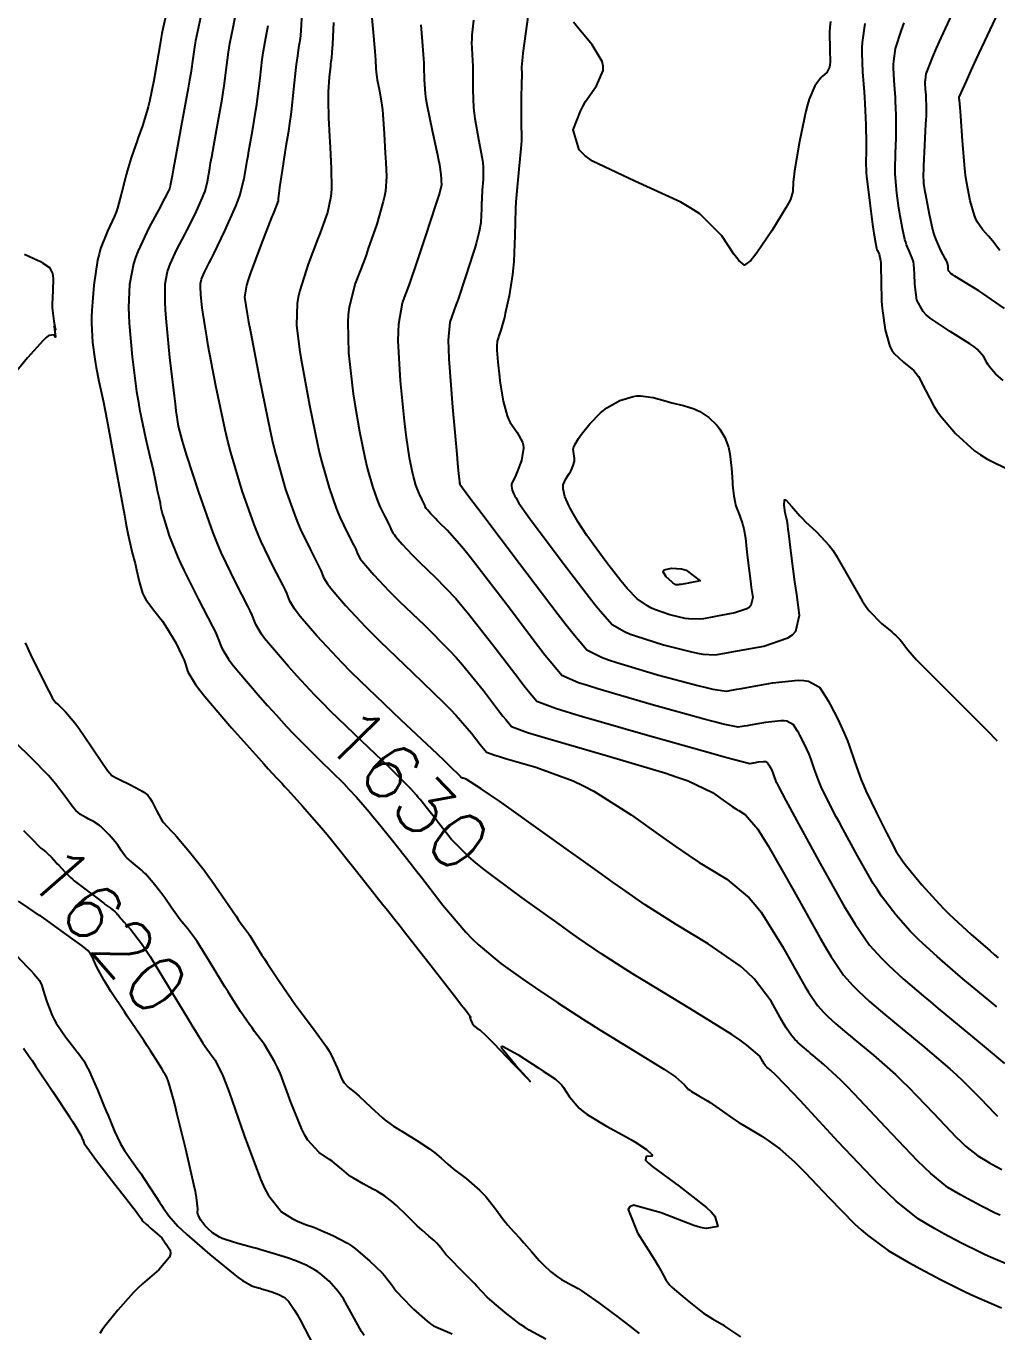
# Model space of a CAD drawing. Header units: metres. Extents: x 837476 to 838477, y 1189012 to 1191014.
# Drawn here: x 837510.9 to 837576.3, y 1189742.8 to 1189830.8 of the extents above; entities that cross this region are included whole.
import ezdxf

# ---------------------------------------------------------------- set-up
doc = ezdxf.new("R2010")
doc.units = ezdxf.units.M
doc.header["$LTSCALE"] = 0.3
doc.layers.add('COTAS 10', color=1, linetype='Continuous')
doc.layers.add('COTAS INT', color=252, linetype='Continuous')
doc.styles.get("Standard").update_dxf_attribs({"font": 'simplex.shx'})

msp = doc.modelspace()

# ---------------------------------------------------------------- linework, layer by layer
at = {"layer": 'COTAS 10'}
for points in [[(837576.78, 1189811.8), (837575.622, 1189812.615), (837575.328, 1189812.812), (837575.046, 1189812.997), (837574.125, 1189813.563), (837573.442, 1189813.98), (837573.31, 1189814.071), (837573.202, 1189814.151), (837573.018, 1189814.353), (837573, 1189814.485), (837572.994, 1189814.557), (837572.99, 1189814.686), (837572.917, 1189814.92), (837572.87, 1189815.023), (837572.811, 1189815.142), (837572.505, 1189815.707), (837572.154, 1189816.491), (837572.067, 1189816.747), (837571.984, 1189817.021), (837571.723, 1189818.152), (837571.527, 1189819.228), (837571.485, 1189819.467), (837571.448, 1189819.68), (837571.361, 1189820.237), (837571.338, 1189820.87), (837571.342, 1189821.131), (837571.351, 1189821.429), (837571.419, 1189822.817), (837571.495, 1189824.219), (837571.508, 1189824.527), (837571.519, 1189824.799), (837571.528, 1189825.489), (837571.511, 1189825.939), (837571.505, 1189826.06), (837571.497, 1189826.179), (837571.463, 1189826.596), (837571.446, 1189826.999), (837571.449, 1189827.11), (837571.456, 1189827.221), (837571.509, 1189827.619), (837571.957, 1189828.77), (837572.213, 1189829.356), (837572.526, 1189830.057), (837574.135, 1189833.555)], [(837577.209, 1189747.286), (837575.848, 1189747.874), (837575.484, 1189748.04), (837575.125, 1189748.208), (837573.877, 1189748.825), (837572.694, 1189749.457), (837572.376, 1189749.633), (837572.062, 1189749.811), (837570.965, 1189750.458), (837569.49, 1189751.65), (837568.939, 1189752.171), (837568.324, 1189752.775), (837565.588, 1189755.645), (837563.017, 1189758.425), (837562.506, 1189758.971), (837562.083, 1189759.421), (837561.284, 1189760.24), (837561.082, 1189760.407), (837561.035, 1189760.446), (837560.993, 1189760.481), (837560.875, 1189760.582), (837560.789, 1189760.661), (837560.746, 1189760.704), (837560.676, 1189760.782), (837560.578, 1189760.927), (837560.54, 1189760.992), (837560.496, 1189761.066), (837560.296, 1189761.424), (837559.431, 1189762.175), (837558.967, 1189762.498), (837558.407, 1189762.872), (837555.573, 1189764.636), (837552.553, 1189766.473), (837551.874, 1189766.891), (837551.264, 1189767.271), (837549.63, 1189768.318), (837548.087, 1189769.378), (837547.534, 1189769.766), (837546.927, 1189770.195), (837544.278, 1189772.085), (837542.437, 1189773.467), (837541.718, 1189774.005), (837541.167, 1189774.453), (837540.683, 1189774.864), (837539.503, 1189776.048), (837538.809, 1189776.938), (837538.632, 1189777.164), (837538.462, 1189777.383), (837537.9, 1189778.099), (837537.41, 1189778.71), (837537.285, 1189778.862), (837537.164, 1189779.007), (837536.763, 1189779.468), (837536.032, 1189780.206), (837535.703, 1189780.525), (837535.318, 1189780.894), (837533.472, 1189782.643), (837531.373, 1189784.677), (837530.83, 1189785.226), (837530.304, 1189785.769), (837529.135, 1189787.033), (837528.539, 1189787.677), (837527.193, 1189789.248), (837526.931, 1189789.577), (837526.716, 1189789.861), (837526.339, 1189790.507), (837526.093, 1189791.149), (837525.962, 1189791.43), (837525.802, 1189791.757), (837524.995, 1189793.311), (837524.011, 1189795.373), (837523.74, 1189796.02), (837523.469, 1189796.7), (837522.496, 1189799.429), (837521.696, 1189801.902), (837521.535, 1189802.42), (837521.399, 1189802.865), (837521.127, 1189803.873), (837520.977, 1189804.91), (837520.918, 1189805.374), (837520.853, 1189805.915), (837520.556, 1189808.506), (837520.295, 1189811.147), (837520.253, 1189811.719), (837520.223, 1189812.222), (837520.221, 1189813.463), (837520.394, 1189814.299), (837520.474, 1189814.546), (837520.568, 1189814.8), (837521.023, 1189815.774), (837521.558, 1189816.791), (837521.702, 1189817.072), (837521.845, 1189817.352), (837522.346, 1189818.362), (837522.758, 1189819.283), (837522.843, 1189819.508), (837522.917, 1189819.719), (837523.082, 1189820.371), (837523.231, 1189821.26), (837523.295, 1189821.621), (837523.368, 1189822.031), (837523.716, 1189823.927), (837524.067, 1189825.909), (837524.143, 1189826.374), (837524.209, 1189826.803), (837524.372, 1189828.049), (837524.502, 1189829.076), (837524.548, 1189829.367), (837524.598, 1189829.661), (837524.816, 1189830.746), (837525.023, 1189831.788)], [(837576.274, 1189764.738), (837574.599, 1189766.125), (837574.122, 1189766.525), (837573.669, 1189766.907), (837572.239, 1189768.137), (837571.04, 1189769.243), (837570.732, 1189769.547), (837570.436, 1189769.85), (837569.455, 1189770.936), (837568.505, 1189772.203), (837568.228, 1189772.621), (837567.945, 1189773.067), (837566.872, 1189774.917), (837565.885, 1189776.738), (837565.657, 1189777.166), (837565.447, 1189777.56), (837564.851, 1189778.705), (837564.433, 1189779.581), (837564.335, 1189779.806), (837564.246, 1189780.022), (837563.991, 1189780.739), (837563.763, 1189781.404), (837563.692, 1189781.588), (837563.617, 1189781.773), (837563.314, 1189782.439), (837563.001, 1189783.045), (837562.919, 1189783.192), (837562.84, 1189783.329), (837562.572, 1189783.745), (837562.127, 1189783.988), (837561.937, 1189784.015), (837561.717, 1189784.025), (837560.68, 1189783.917), (837559.653, 1189783.732), (837559.439, 1189783.693), (837559.255, 1189783.66), (837558.848, 1189783.586), (837557.822, 1189783.796), (837557.249, 1189783.943), (837556.55, 1189784.127), (837552.983, 1189785.113), (837549.392, 1189786.166), (837548.678, 1189786.393), (837548.085, 1189786.592), (837546.958, 1189787.079), (837546.189, 1189787.989), (837545.822, 1189788.456), (837545.389, 1189789.015), (837543.266, 1189791.808), (837541.092, 1189794.653), (837540.625, 1189795.244), (837540.217, 1189795.75), (837539.234, 1189796.87), (837538.699, 1189797.383), (837538.573, 1189797.507), (837538.458, 1189797.624), (837538.122, 1189797.981), (837537.901, 1189798.238), (837537.858, 1189798.292), (837537.823, 1189798.338), (837537.761, 1189798.444), (837537.721, 1189798.549), (837537.699, 1189798.596), (837537.673, 1189798.649), (837537.541, 1189798.904), (837537.38, 1189799.242), (837537.335, 1189799.348), (837537.291, 1189799.459), (837537.131, 1189799.906), (837536.968, 1189800.481), (837536.921, 1189800.672), (837536.873, 1189800.878), (837536.695, 1189801.738), (837536.492, 1189803.114), (837536.429, 1189803.645), (837536.362, 1189804.24), (837536.094, 1189806.932), (837535.939, 1189809.635), (837535.944, 1189810.237), (837535.968, 1189810.775), (837536.228, 1189812.193), (837536.71, 1189813.494), (837536.874, 1189813.959), (837537.051, 1189814.47), (837537.805, 1189816.696), (837538.48, 1189818.763), (837538.607, 1189819.174), (837538.709, 1189819.515), (837538.865, 1189820.164), (837538.853, 1189820.385), (837538.849, 1189820.455), (837538.845, 1189820.53), (837538.831, 1189820.835), (837538.732, 1189821.49), (837538.675, 1189821.785), (837538.605, 1189822.13), (837538.245, 1189823.789), (837537.892, 1189825.525), (837537.826, 1189825.919), (837537.773, 1189826.275), (837537.699, 1189827.249), (837537.688, 1189828.083), (837537.676, 1189828.351), (837537.66, 1189828.634), (837537.566, 1189829.793), (837537.486, 1189830.919)], [(837510.689, 1189776.625), (837511.019, 1189776.291), (837511.287, 1189776.019), (837511.737, 1189775.55), (837511.804, 1189775.478), (837511.831, 1189775.455), (837511.861, 1189775.432), (837512, 1189775.341), (837512.185, 1189775.202), (837512.244, 1189775.149), (837512.307, 1189775.09), (837512.563, 1189774.823), (837512.867, 1189774.49), (837512.961, 1189774.389), (837513.058, 1189774.285), (837513.443, 1189773.875), (837513.864, 1189773.461), (837513.983, 1189773.353), (837514.105, 1189773.248), (837514.555, 1189772.895), (837515.001, 1189772.568), (837515.119, 1189772.48), (837515.235, 1189772.393), (837515.636, 1189772.086), (837516.007, 1189771.799), (837516.104, 1189771.725), (837516.199, 1189771.653), (837516.521, 1189771.411), (837516.777, 1189771.215), (837516.831, 1189771.172), (837516.877, 1189771.134), (837516.979, 1189771.038), (837517.03, 1189770.974), (837517.044, 1189770.955), (837517.057, 1189770.937), (837517.104, 1189770.869), (837517.253, 1189770.692), (837517.331, 1189770.605), (837517.425, 1189770.501), (837517.896, 1189769.989), (837518.646, 1189769.005), (837518.916, 1189768.605), (837519.213, 1189768.149), (837520.509, 1189766.038), (837521.752, 1189763.962), (837521.916, 1189763.691), (837522.015, 1189763.527), (837522.243, 1189763.153), (837522.773, 1189762.309), (837523.084, 1189761.859), (837523.174, 1189761.733), (837523.265, 1189761.607), (837523.61, 1189761.149), (837524.124, 1189760.09), (837524.323, 1189759.585), (837524.546, 1189758.989), (837525.556, 1189756.07), (837526.653, 1189753.141), (837526.93, 1189752.538), (837527.197, 1189752.026), (837528.066, 1189750.926), (837528.797, 1189750.487), (837528.977, 1189750.391), (837529.147, 1189750.305), (837529.678, 1189750.09), (837530.247, 1189749.889), (837530.44, 1189749.812), (837530.649, 1189749.727), (837531.533, 1189749.345), (837532.515, 1189748.812), (837532.786, 1189748.631), (837533.057, 1189748.436), (837534.03, 1189747.613), (837534.842, 1189746.814), (837535.01, 1189746.635), (837535.155, 1189746.473), (837535.473, 1189746.042), (837535.799, 1189745.596), (837535.948, 1189745.425), (837536.123, 1189745.234), (837536.967, 1189744.375), (837537.886, 1189743.557), (837538.107, 1189743.392), (837538.314, 1189743.254), (837538.943, 1189742.977), (837539.568, 1189742.715)]]:
    msp.add_lwpolyline(points, dxfattribs=at)
at = {"layer": 'COTAS INT'}
for points in [[(837576.48, 1189815.723), (837575.968, 1189816.37), (837575.838, 1189816.527), (837575.712, 1189816.674), (837575.298, 1189817.123), (837574.938, 1189817.653), (837574.846, 1189817.852), (837574.757, 1189818.072), (837574.465, 1189819.053), (837574.223, 1189820.358), (837574.166, 1189820.782), (837574.113, 1189821.234), (837573.957, 1189823.095), (837573.849, 1189824.759), (837573.826, 1189825.087), (837573.807, 1189825.357), (837573.761, 1189825.853), (837573.74, 1189825.956), (837573.736, 1189825.979), (837573.733, 1189825.999), (837573.729, 1189826.05), (837574.218, 1189827.13), (837574.526, 1189827.798), (837574.908, 1189828.627), (837576.913, 1189832.954)], [(837520.407, 1189832.131), (837520.082, 1189830.644), (837520.017, 1189830.337), (837519.964, 1189830.075), (837519.864, 1189829.51), (837519.785, 1189828.988), (837519.745, 1189828.754), (837519.698, 1189828.48), (837519.459, 1189827.169), (837519.166, 1189825.748), (837519.084, 1189825.405), (837519.001, 1189825.084), (837518.7, 1189824.108), (837518.398, 1189823.27), (837518.316, 1189823.036), (837518.233, 1189822.802), (837517.94, 1189821.95), (837517.665, 1189821.065), (837517.595, 1189820.81), (837517.527, 1189820.55), (837517.3, 1189819.577), (837517.026, 1189818.576), (837516.928, 1189818.299), (837516.82, 1189818.022), (837516.348, 1189817.024), (837515.881, 1189815.859), (837515.775, 1189815.477), (837515.68, 1189815.07), (837515.421, 1189813.387), (837515.292, 1189811.668), (837515.279, 1189811.238), (837515.276, 1189810.828), (837515.344, 1189809.514), (837515.49, 1189808.396), (837515.535, 1189808.109), (837515.583, 1189807.832), (837515.773, 1189806.917), (837516.07, 1189805.497), (837516.185, 1189804.903), (837516.315, 1189804.221), (837516.9, 1189801.032), (837517.484, 1189797.872), (837517.612, 1189797.209), (837517.726, 1189796.638), (837518.018, 1189795.341), (837518.207, 1189794.62), (837518.257, 1189794.412), (837518.305, 1189794.201), (837518.47, 1189793.409), (837518.715, 1189792.619), (837518.814, 1189792.409), (837518.927, 1189792.203), (837519.446, 1189791.492), (837520.045, 1189790.734), (837520.208, 1189790.498), (837520.369, 1189790.252), (837520.941, 1189789.27), (837521.41, 1189788.332), (837521.507, 1189788.113), (837521.59, 1189787.912), (837521.77, 1189787.332), (837522.273, 1189786.47), (837522.56, 1189786.091), (837522.91, 1189785.651), (837524.706, 1189783.556), (837526.516, 1189781.522), (837526.876, 1189781.12), (837527.174, 1189780.789), (837527.739, 1189780.177), (837528.106, 1189779.792), (837528.28, 1189779.603), (837528.486, 1189779.378), (837529.489, 1189778.272), (837530.767, 1189776.804), (837531.146, 1189776.352), (837531.536, 1189775.88), (837533.036, 1189774.011), (837534.287, 1189772.418), (837534.52, 1189772.12), (837534.704, 1189771.885), (837534.959, 1189771.551), (837534.944, 1189771.565), (837534.957, 1189771.549), (837534.978, 1189771.525), (837535.119, 1189771.364), (837535.699, 1189770.643), (837535.997, 1189770.265), (837536.355, 1189769.809), (837538.145, 1189767.519), (837539.881, 1189765.288), (837540.206, 1189764.87), (837540.462, 1189764.539), (837540.825, 1189764.061), (837540.773, 1189764.087), (837540.769, 1189764.073), (837540.77, 1189764.05), (837540.808, 1189763.889), (837540.889, 1189763.687), (837540.916, 1189763.638), (837540.946, 1189763.591), (837541.072, 1189763.448), (837541.211, 1189763.334), (837541.249, 1189763.307), (837541.287, 1189763.281), (837541.424, 1189763.202), (837541.86, 1189762.801), (837542.087, 1189762.573), (837542.361, 1189762.294), (837543.733, 1189760.862), (837544.771, 1189759.778), (837544.833, 1189759.718), (837544.798, 1189759.762), (837543.86, 1189760.79), (837542.923, 1189761.944), (837542.888, 1189762.068), (837542.951, 1189762.107), (837543.991, 1189761.542), (837545.399, 1189760.606), (837545.694, 1189760.411), (837545.948, 1189760.245), (837546.523, 1189759.877), (837546.857, 1189759.58), (837546.959, 1189759.458), (837547.065, 1189759.319), (837547.484, 1189758.673), (837548.136, 1189757.909), (837548.39, 1189757.696), (837548.675, 1189757.482), (837549.968, 1189756.704), (837551.292, 1189755.986), (837551.597, 1189755.811), (837551.875, 1189755.645), (837552.656, 1189755.133), (837553.021, 1189754.79), (837553.038, 1189754.731), (837553.017, 1189754.689), (837552.635, 1189754.666), (837552.598, 1189754.408), (837552.794, 1189754.216), (837553.08, 1189753.972), (837554.861, 1189752.658), (837556.701, 1189751.236), (837557.024, 1189750.925), (837557.267, 1189750.65), (837557.471, 1189749.953), (837556.689, 1189749.811), (837556.309, 1189749.885), (837555.859, 1189750.008), (837553.647, 1189750.864), (837551.778, 1189751.374), (837551.544, 1189751.279), (837551.433, 1189751.081), (837552.058, 1189749.516), (837553.219, 1189747.673), (837553.447, 1189747.301), (837553.634, 1189746.989), (837553.97, 1189746.36), (837554.232, 1189746.002), (837554.372, 1189745.86), (837554.542, 1189745.7), (837555.4, 1189744.969), (837556.302, 1189744.258), (837556.499, 1189744.111), (837556.674, 1189743.986), (837557.118, 1189743.713), (837557.587, 1189743.449), (837557.778, 1189743.33), (837557.996, 1189743.19), (837559.005, 1189742.516)], [(837522.876, 1189832.687), (837522.34, 1189830.152), (837522.282, 1189829.852), (837522.233, 1189829.576), (837522.118, 1189828.78), (837521.956, 1189827.671), (837521.876, 1189827.198), (837521.782, 1189826.653), (837521.316, 1189824.084), (837520.86, 1189821.62), (837520.771, 1189821.141), (837520.699, 1189820.749), (837520.576, 1189820.069), (837520.545, 1189819.947), (837520.532, 1189819.908), (837520.516, 1189819.866), (837520.439, 1189819.694), (837520.187, 1189819.209), (837520.06, 1189818.971), (837519.909, 1189818.686), (837519.159, 1189817.282), (837518.4, 1189815.656), (837518.243, 1189815.233), (837518.109, 1189814.82), (837517.821, 1189813.425), (837517.765, 1189811.876), (837517.778, 1189811.365), (837517.804, 1189810.82), (837518, 1189808.557), (837518.308, 1189806.203), (837518.403, 1189805.6), (837518.504, 1189805.017), (837518.904, 1189803.09), (837519.268, 1189801.549), (837519.346, 1189801.21), (837519.413, 1189800.91), (837519.572, 1189800.142), (837519.664, 1189799.667), (837519.689, 1189799.551), (837519.713, 1189799.442), (837519.799, 1189799.101), (837519.873, 1189798.81), (837519.891, 1189798.731), (837519.906, 1189798.653), (837519.951, 1189798.379), (837520.058, 1189797.926), (837520.113, 1189797.735), (837520.178, 1189797.516), (837520.506, 1189796.491), (837521.052, 1189795.096), (837521.255, 1189794.644), (837521.481, 1189794.164), (837522.486, 1189792.192), (837523.428, 1189790.378), (837523.614, 1189789.997), (837523.768, 1189789.669), (837524.055, 1189788.919), (837524.495, 1189788.166), (837524.745, 1189787.834), (837525.051, 1189787.449), (837526.622, 1189785.617), (837527.126, 1189785.063), (837527.727, 1189784.4), (837528.41, 1189783.645), (837528.853, 1189783.173), (837529.274, 1189782.733), (837530.605, 1189781.41), (837531.557, 1189780.494), (837531.712, 1189780.343), (837531.992, 1189780.064), (837532.259, 1189779.792), (837532.617, 1189779.412), (837533.126, 1189778.87), (837533.976, 1189777.891), (837534.234, 1189777.584), (837534.5, 1189777.261), (837535.541, 1189775.962), (837536.734, 1189774.442), (837537.096, 1189773.979), (837537.471, 1189773.497), (837538.944, 1189771.607), (837540.493, 1189769.781), (837540.917, 1189769.341), (837541.339, 1189768.929), (837542.843, 1189767.674), (837544.341, 1189766.614), (837544.757, 1189766.324), (837545.175, 1189766.036), (837546.693, 1189765.008), (837548.408, 1189763.896), (837548.95, 1189763.554), (837549.521, 1189763.197), (837551.828, 1189761.786), (837553.87, 1189760.519), (837554.274, 1189760.252), (837554.608, 1189760.022), (837555.234, 1189759.495), (837555.482, 1189759.204), (837555.579, 1189759.123), (837555.687, 1189759.041), (837556.18, 1189758.745), (837556.773, 1189758.406), (837556.945, 1189758.298), (837557.12, 1189758.184), (837557.783, 1189757.72), (837558.486, 1189757.227), (837558.688, 1189757.094), (837558.892, 1189756.963), (837559.655, 1189756.504), (837560.435, 1189756.027), (837560.651, 1189755.884), (837560.867, 1189755.737), (837561.645, 1189755.168), (837562.626, 1189754.3), (837562.97, 1189753.964), (837563.346, 1189753.587), (837564.963, 1189751.879), (837566.684, 1189750.133), (837567.125, 1189749.731), (837567.55, 1189749.365), (837568.958, 1189748.337), (837570.298, 1189747.546), (837570.682, 1189747.33), (837571.07, 1189747.114), (837572.517, 1189746.342), (837574.042, 1189745.588), (837574.48, 1189745.383), (837574.925, 1189745.18), (837576.589, 1189744.46)], [(837534.091, 1189832.116), (837534.226, 1189830.658), (837534.361, 1189829.151), (837534.387, 1189828.836), (837534.407, 1189828.566), (837534.435, 1189827.962), (837534.467, 1189827.543), (837534.489, 1189827.39), (837534.518, 1189827.22), (837534.67, 1189826.473), (837534.836, 1189825.51), (837534.873, 1189825.204), (837534.907, 1189824.881), (837534.997, 1189823.572), (837535.06, 1189822.269), (837535.076, 1189821.949), (837535.092, 1189821.647), (837535.143, 1189820.703), (837535.072, 1189819.705), (837535.01, 1189819.369), (837534.929, 1189819.007), (837534.484, 1189817.483), (837533.92, 1189815.841), (837533.764, 1189815.404), (837533.608, 1189814.975), (837533.045, 1189813.489), (837532.633, 1189811.898), (837532.572, 1189811.403), (837532.534, 1189810.884), (837532.589, 1189808.812), (837532.827, 1189806.645), (837532.905, 1189806.065), (837532.987, 1189805.495), (837533.324, 1189803.512), (837533.683, 1189801.774), (837533.779, 1189801.359), (837533.874, 1189800.972), (837534.204, 1189799.811), (837534.527, 1189798.907), (837534.616, 1189798.682), (837534.706, 1189798.468), (837535.032, 1189797.785), (837535.299, 1189797.271), (837535.352, 1189797.163), (837535.395, 1189797.069), (837535.477, 1189796.857), (837535.602, 1189796.643), (837535.673, 1189796.549), (837535.76, 1189796.44), (837536.205, 1189795.92), (837536.884, 1189795.199), (837537.118, 1189794.964), (837537.371, 1189794.713), (837538.453, 1189793.675), (837539.806, 1189792.255), (837540.231, 1189791.763), (837540.678, 1189791.227), (837542.471, 1189788.935), (837544.077, 1189786.821), (837544.406, 1189786.398), (837544.683, 1189786.045), (837545.265, 1189785.356), (837546.539, 1189784.87), (837547.252, 1189784.644), (837548.122, 1189784.38), (837552.567, 1189783.096), (837556.976, 1189781.861), (837557.823, 1189781.626), (837558.508, 1189781.438), (837559.632, 1189781.146), (837559.762, 1189781.17), (837559.821, 1189781.181), (837559.889, 1189781.193), (837560.218, 1189781.252), (837560.549, 1189781.287), (837560.619, 1189781.284), (837560.68, 1189781.275), (837560.822, 1189781.197), (837560.908, 1189781.064), (837560.933, 1189781.02), (837560.959, 1189780.974), (837561.059, 1189780.78), (837561.156, 1189780.567), (837561.18, 1189780.508), (837561.203, 1189780.449), (837561.276, 1189780.236), (837561.358, 1189780.007), (837561.386, 1189779.938), (837561.417, 1189779.866), (837561.551, 1189779.586), (837562.056, 1189778.644), (837562.321, 1189778.154), (837562.641, 1189777.566), (837564.248, 1189774.617), (837565.971, 1189771.555), (837566.363, 1189770.894), (837566.719, 1189770.316), (837567.699, 1189768.905), (837568.498, 1189768.021), (837568.739, 1189767.774), (837568.99, 1189767.527), (837569.966, 1189766.626), (837571.309, 1189765.478), (837571.79, 1189765.075), (837572.318, 1189764.634), (837574.62, 1189762.734), (837575.279, 1189762.188), (837575.555, 1189761.96), (837576.787, 1189760.938)], [(837529.448, 1189831.769), (837529.365, 1189830.511), (837529.341, 1189830.234), (837529.317, 1189829.989), (837529.225, 1189829.362), (837529.115, 1189828.679), (837529.078, 1189828.398), (837529.04, 1189828.077), (837528.879, 1189826.588), (837528.716, 1189825.067), (837528.676, 1189824.727), (837528.637, 1189824.422), (837528.516, 1189823.612), (837528.388, 1189822.872), (837528.346, 1189822.612), (837528.301, 1189822.327), (837528.111, 1189821.097), (837527.944, 1189819.964), (837527.912, 1189819.74), (837527.887, 1189819.555), (837527.85, 1189819.213), (837527.852, 1189819.136), (837527.852, 1189819.118), (837527.851, 1189819.102), (837527.843, 1189819.058), (837527.657, 1189818.582), (837527.544, 1189818.293), (837527.405, 1189817.936), (837526.678, 1189816.08), (837525.961, 1189814.143), (837525.828, 1189813.735), (837525.723, 1189813.382), (837525.58, 1189812.571), (837525.758, 1189811.453), (837525.856, 1189810.906), (837525.975, 1189810.258), (837526.58, 1189807.06), (837527.302, 1189803.566), (837527.496, 1189802.731), (837527.686, 1189801.953), (837528.35, 1189799.62), (837528.998, 1189797.804), (837529.178, 1189797.351), (837529.359, 1189796.921), (837530.014, 1189795.548), (837530.551, 1189794.514), (837530.657, 1189794.296), (837530.744, 1189794.109), (837530.908, 1189793.682), (837531.159, 1189793.252), (837531.302, 1189793.063), (837531.476, 1189792.844), (837532.372, 1189791.799), (837533.736, 1189790.35), (837534.206, 1189789.877), (837534.716, 1189789.372), (837536.89, 1189787.286), (837538.984, 1189785.264), (837539.443, 1189784.8), (837539.85, 1189784.376), (837540.882, 1189783.189), (837541.455, 1189782.435), (837541.572, 1189782.284), (837541.672, 1189782.158), (837541.879, 1189781.912), (837542.444, 1189781.707), (837542.767, 1189781.607), (837543.164, 1189781.488), (837545.202, 1189780.903), (837547.715, 1189779.98), (837548.412, 1189779.648), (837549.109, 1189779.283), (837551.629, 1189777.688), (837553.757, 1189776.164), (837554.208, 1189775.844), (837554.598, 1189775.567), (837555.506, 1189774.937), (837556.214, 1189774.483), (837556.478, 1189774.318), (837556.772, 1189774.137), (837558.081, 1189773.341), (837559.571, 1189772.096), (837559.979, 1189771.632), (837560.386, 1189771.116), (837561.836, 1189768.819), (837563.072, 1189766.606), (837563.342, 1189766.143), (837563.582, 1189765.744), (837564.188, 1189764.844), (837564.622, 1189764.363), (837564.753, 1189764.229), (837564.889, 1189764.094), (837565.421, 1189763.604), (837566.151, 1189762.979), (837566.413, 1189762.76), (837566.7, 1189762.52), (837567.952, 1189761.487), (837569.435, 1189760.18), (837569.869, 1189759.767), (837570.312, 1189759.332), (837571.993, 1189757.581), (837573.514, 1189755.986), (837573.855, 1189755.65), (837574.161, 1189755.361), (837574.981, 1189754.699), (837575.59, 1189754.339), (837575.764, 1189754.241), (837575.941, 1189754.143), (837576.598, 1189753.792)], [(837541.012, 1189831.228), (837540.904, 1189830.222), (837540.889, 1189829.967), (837540.881, 1189829.723), (837540.907, 1189828.927), (837540.958, 1189828.118), (837540.965, 1189827.865), (837540.97, 1189827.599), (837540.964, 1189826.537), (837541.008, 1189825.332), (837541.044, 1189824.977), (837541.091, 1189824.613), (837541.347, 1189823.222), (837541.593, 1189821.919), (837541.633, 1189821.612), (837541.661, 1189821.327), (837541.662, 1189820.49), (837541.598, 1189819.79), (837541.585, 1189819.592), (837541.575, 1189819.392), (837541.554, 1189818.655), (837541.526, 1189817.943), (837541.51, 1189817.759), (837541.492, 1189817.581), (837541.397, 1189816.987), (837541.185, 1189816.184), (837541.092, 1189815.874), (837540.985, 1189815.526), (837540.474, 1189813.952), (837539.941, 1189812.376), (837539.82, 1189812.026), (837539.711, 1189811.714), (837539.412, 1189810.897), (837539.303, 1189809.668), (837539.313, 1189809.095), (837539.341, 1189808.422), (837539.59, 1189805.151), (837539.883, 1189801.989), (837539.939, 1189801.383), (837539.985, 1189800.895), (837540.059, 1189800.109), (837540.064, 1189800.09), (837540.066, 1189800.085), (837540.068, 1189800.081), (837540.077, 1189800.068), (837540.085, 1189800.055), (837540.086, 1189800.051), (837540.086, 1189800.047), (837540.083, 1189800.031), (837540.078, 1189800.016), (837540.076, 1189800.013), (837540.075, 1189800.01), (837540.072, 1189800.003), (837540.07, 1189799.999), (837540.07, 1189799.997), (837540.071, 1189799.991), (837540.074, 1189799.985), (837540.075, 1189799.984), (837540.08, 1189799.974), (837540.7, 1189799.149), (837541.572, 1189797.989), (837544.104, 1189794.625), (837546.716, 1189791.187), (837547.25, 1189790.499), (837547.702, 1189789.924), (837548.651, 1189788.801), (837549.632, 1189788.314), (837550.103, 1189788.141), (837550.661, 1189787.952), (837553.399, 1189787.129), (837556.124, 1189786.394), (837556.674, 1189786.259), (837557.136, 1189786.154), (837558.064, 1189786.025), (837558.749, 1189786.15), (837559.057, 1189786.206), (837559.416, 1189786.271), (837561.143, 1189786.582), (837562.885, 1189786.764), (837563.254, 1189786.747), (837563.574, 1189786.701), (837564.321, 1189786.293), (837564.772, 1189785.593), (837564.905, 1189785.363), (837565.042, 1189785.117), (837565.568, 1189784.099), (837566.077, 1189782.979), (837566.203, 1189782.669), (837566.323, 1189782.359), (837566.706, 1189781.241), (837567.135, 1189780.038), (837567.285, 1189779.674), (837567.448, 1189779.297), (837568.151, 1189777.824), (837568.838, 1189776.476), (837568.992, 1189776.177), (837569.13, 1189775.91), (837569.496, 1189775.217), (837569.92, 1189774.579), (837570.093, 1189774.347), (837570.291, 1189774.091), (837571.211, 1189772.967), (837572.374, 1189771.68), (837572.725, 1189771.32), (837573.09, 1189770.96), (837574.512, 1189769.648), (837575.81, 1189768.516), (837576.096, 1189768.268), (837576.35, 1189768.05)], [(837544.691, 1189831.609), (837544.508, 1189830.327), (837544.333, 1189829.017), (837544.301, 1189828.751), (837544.276, 1189828.526), (837544.247, 1189828.062), (837544.256, 1189827.601), (837544.254, 1189827.379), (837544.251, 1189827.116), (837544.228, 1189825.824), (837544.21, 1189824.532), (837544.21, 1189824.268), (837544.213, 1189824.046), (837544.241, 1189823.584), (837544.239, 1189823.099), (837544.222, 1189822.862), (837544.199, 1189822.581), (837544.054, 1189821.195), (837543.898, 1189819.488), (837543.867, 1189819.005), (837543.841, 1189818.518), (837543.79, 1189816.719), (837543.721, 1189814.983), (837543.684, 1189814.535), (837543.638, 1189814.101), (837543.407, 1189812.652), (837543.151, 1189811.474), (837543.089, 1189811.211), (837543.031, 1189810.975), (837542.856, 1189810.351), (837542.725, 1189809.964), (837542.696, 1189809.878), (837542.669, 1189809.801), (837542.595, 1189809.601), (837542.569, 1189809.3), (837542.571, 1189809.159), (837542.578, 1189808.994), (837542.639, 1189808.192), (837542.749, 1189807.204), (837542.787, 1189806.922), (837542.828, 1189806.635), (837543.004, 1189805.571), (837543.268, 1189804.582), (837543.365, 1189804.344), (837543.472, 1189804.121), (837543.944, 1189803.446), (837544.317, 1189802.808), (837544.361, 1189802.609), (837544.379, 1189802.4), (837544.232, 1189801.565), (837543.953, 1189800.804), (837543.887, 1189800.642), (837543.827, 1189800.502), (837543.654, 1189800.169), (837543.565, 1189799.958), (837543.557, 1189799.893), (837543.557, 1189799.826), (837543.618, 1189799.561), (837543.754, 1189799.256), (837543.8, 1189799.164), (837543.851, 1189799.069), (837544.067, 1189798.696), (837544.671, 1189797.835), (837544.966, 1189797.431), (837545.316, 1189796.957), (837547.044, 1189794.647), (837548.821, 1189792.325), (837549.203, 1189791.843), (837549.536, 1189791.431), (837550.344, 1189790.523), (837551.178, 1189790.037), (837551.529, 1189789.89), (837551.931, 1189789.738), (837553.815, 1189789.146), (837555.698, 1189788.661), (837556.1, 1189788.576), (837556.45, 1189788.513), (837557.28, 1189788.464), (837558.082, 1189788.611), (837558.414, 1189788.671), (837558.793, 1189788.74), (837560.561, 1189789.059), (837562.196, 1189789.606), (837562.492, 1189789.82), (837562.72, 1189790.059), (837562.979, 1189791.146), (837562.784, 1189792.526), (837562.726, 1189792.951), (837562.667, 1189793.393), (837562.44, 1189795.143), (837562.25, 1189796.649), (837562.213, 1189796.938), (837562.183, 1189797.172), (837562.136, 1189797.553), (837562.128, 1189797.584), (837562.123, 1189797.596), (837562.118, 1189797.611), (837562.09, 1189797.677), (837562.046, 1189797.858), (837562.03, 1189797.945), (837562.013, 1189798.047), (837561.936, 1189798.545), (837561.961, 1189798.903), (837562.007, 1189798.916), (837562.07, 1189798.891), (837562.44, 1189798.492), (837562.991, 1189797.834), (837563.169, 1189797.646), (837563.358, 1189797.456), (837564.128, 1189796.75), (837564.976, 1189795.834), (837565.213, 1189795.511), (837565.451, 1189795.157), (837566.319, 1189793.632), (837567.184, 1189792.118), (837567.42, 1189791.772), (837567.655, 1189791.458), (837568.492, 1189790.587), (837569.191, 1189790.011), (837569.339, 1189789.884), (837569.467, 1189789.77), (837569.765, 1189789.473), (837569.944, 1189789.245), (837569.997, 1189789.175), (837570.052, 1189789.102), (837570.261, 1189788.811), (837570.863, 1189788.138), (837571.166, 1189787.824), (837571.527, 1189787.453), (837573.322, 1189785.653), (837575.085, 1189783.898), (837575.427, 1189783.557), (837575.706, 1189783.278), (837576.181, 1189782.793), (837576.241, 1189782.713), (837576.257, 1189782.69), (837576.273, 1189782.666)], [(837565.065, 1189831.15), (837565.027, 1189830.763), (837565.002, 1189830.398), (837565.017, 1189829.253), (837565.044, 1189828.405), (837565.026, 1189828.226), (837564.998, 1189828.072), (837564.804, 1189827.72), (837564.519, 1189827.462), (837564.433, 1189827.368), (837564.344, 1189827.263), (837563.998, 1189826.802), (837563.62, 1189825.908), (837563.51, 1189825.53), (837563.398, 1189825.096), (837562.978, 1189823.057), (837562.645, 1189821.078), (837562.588, 1189820.682), (837562.547, 1189820.351), (837562.526, 1189819.701), (837562.356, 1189819.159), (837562.221, 1189818.895), (837562.047, 1189818.582), (837561.101, 1189817.042), (837560.091, 1189815.553), (837559.878, 1189815.273), (837559.692, 1189815.049), (837559.262, 1189814.716), (837558.878, 1189815.043), (837558.723, 1189815.235), (837558.547, 1189815.471), (837557.731, 1189816.693), (837556.252, 1189818.176), (837555.656, 1189818.578), (837554.98, 1189818.975), (837551.868, 1189820.378), (837549.02, 1189821.746), (837548.511, 1189822.121), (837548.123, 1189822.496), (837547.731, 1189823.836), (837548.211, 1189825.102), (837548.374, 1189825.43), (837548.549, 1189825.747), (837549.287, 1189826.81), (837549.745, 1189827.841), (837549.743, 1189828.139), (837549.685, 1189828.442), (837549.011, 1189829.581), (837548.013, 1189830.767), (837547.75, 1189831.099)], [(837576.487, 1189750.698), (837576.209, 1189750.828), (837575.238, 1189751.308), (837574.317, 1189751.8), (837574.07, 1189751.937), (837573.826, 1189752.075), (837572.973, 1189752.578), (837571.826, 1189753.505), (837571.397, 1189753.911), (837570.919, 1189754.38), (837568.791, 1189756.613), (837566.664, 1189758.879), (837566.187, 1189759.369), (837565.759, 1189759.8), (837564.618, 1189760.864), (837563.891, 1189761.464), (837563.724, 1189761.603), (837563.572, 1189761.73), (837563.148, 1189762.093), (837562.839, 1189762.377), (837562.76, 1189762.456), (837562.684, 1189762.533), (837562.432, 1189762.813), (837562.08, 1189763.336), (837561.941, 1189763.567), (837561.784, 1189763.836), (837561.066, 1189765.121), (837559.908, 1189766.645), (837559.473, 1189767.065), (837558.989, 1189767.484), (837556.827, 1189768.989), (837554.663, 1189770.305), (837554.176, 1189770.605), (837553.739, 1189770.877), (837552.568, 1189771.627), (837551.067, 1189772.67), (837550.422, 1189773.127), (837549.677, 1189773.657), (837546.157, 1189776.176), (837542.755, 1189778.598), (837542.085, 1189779.066), (837541.532, 1189779.447), (837540.515, 1189780.09), (837540.314, 1189780.148), (837540.274, 1189780.159), (837540.242, 1189780.169), (837540.186, 1189780.189), (837540.166, 1189780.214), (837540.156, 1189780.226), (837540.144, 1189780.241), (837540.087, 1189780.316), (837539.436, 1189780.95), (837539.049, 1189781.318), (837538.573, 1189781.769), (837536.109, 1189784.092), (837534.447, 1189785.687), (837533.388, 1189786.702), (837532.75, 1189787.333), (837532.162, 1189787.926), (837531.146, 1189789.005), (837530.455, 1189789.738), (837529.335, 1189791.046), (837529.116, 1189791.32), (837528.937, 1189791.557), (837528.624, 1189792.094), (837528.419, 1189792.629), (837528.309, 1189792.863), (837528.176, 1189793.135), (837527.504, 1189794.43), (837526.685, 1189796.147), (837526.459, 1189796.686), (837526.234, 1189797.252), (837525.423, 1189799.525), (837524.658, 1189802.102), (837524.461, 1189802.86), (837524.27, 1189803.637), (837523.635, 1189806.604), (837523.136, 1189809.291), (837523.031, 1189809.892), (837522.94, 1189810.431), (837522.733, 1189811.86), (837522.646, 1189812.734), (837522.632, 1189812.924), (837522.622, 1189813.09), (837522.622, 1189813.501), (837522.679, 1189813.778), (837522.706, 1189813.86), (837522.737, 1189813.944), (837522.887, 1189814.266), (837523.207, 1189814.895), (837523.344, 1189815.173), (837523.503, 1189815.495), (837524.254, 1189817.03), (837525, 1189818.701), (837525.155, 1189819.108), (837525.289, 1189819.49), (837525.587, 1189820.672), (837525.762, 1189821.771), (837525.818, 1189822.101), (837525.877, 1189822.442), (837526.116, 1189823.769), (837526.352, 1189825.166), (837526.409, 1189825.551), (837526.463, 1189825.935), (837526.625, 1189827.318), (837526.771, 1189828.577), (837526.813, 1189828.883), (837526.856, 1189829.17), (837527.021, 1189830.054), (837527.17, 1189830.888)], [(837531.579, 1189831.074), (837531.496, 1189829.61), (837531.479, 1189829.324), (837531.464, 1189829.089), (837531.43, 1189828.67), (837531.397, 1189828.422), (837531.382, 1189828.296), (837531.366, 1189828.144), (837531.287, 1189827.387), (837531.224, 1189826.408), (837531.216, 1189826.117), (837531.214, 1189825.817), (837531.241, 1189824.66), (837531.303, 1189823.396), (837531.322, 1189823.03), (837531.342, 1189822.655), (837531.422, 1189821.241), (837531.434, 1189819.895), (837531.412, 1189819.564), (837531.378, 1189819.251), (837531.164, 1189818.271), (837530.789, 1189817.211), (837530.654, 1189816.848), (837530.506, 1189816.455), (837529.861, 1189814.784), (837529.297, 1189813.02), (837529.2, 1189812.569), (837529.128, 1189812.133), (837529.085, 1189810.691), (837529.293, 1189809.049), (837529.38, 1189808.486), (837529.481, 1189807.876), (837529.952, 1189805.286), (837530.493, 1189802.67), (837530.637, 1189802.045), (837530.78, 1189801.462), (837531.277, 1189799.716), (837531.762, 1189798.356), (837531.897, 1189798.017), (837532.032, 1189797.694), (837532.523, 1189796.667), (837532.925, 1189795.892), (837533.004, 1189795.729), (837533.07, 1189795.589), (837533.192, 1189795.269), (837533.38, 1189794.948), (837533.487, 1189794.806), (837533.618, 1189794.642), (837534.289, 1189793.859), (837535.31, 1189792.775), (837535.662, 1189792.42), (837536.043, 1189792.042), (837537.672, 1189790.481), (837539.395, 1189788.76), (837539.837, 1189788.281), (837540.264, 1189787.802), (837541.677, 1189786.062), (837542.766, 1189784.628), (837542.989, 1189784.341), (837543.177, 1189784.102), (837543.572, 1189783.634), (837544.645, 1189783.245), (837545.261, 1189783.055), (837546.014, 1189782.829), (837549.888, 1189781.717), (837553.899, 1189780.513), (837554.739, 1189780.229), (837555.463, 1189779.967), (837557.1, 1189779.199), (837557.837, 1189778.671), (837557.994, 1189778.56), (837558.129, 1189778.465), (837558.443, 1189778.246), (837558.688, 1189778.089), (837558.78, 1189778.032), (837558.882, 1189777.969), (837559.335, 1189777.693), (837560.154, 1189776.709), (837560.485, 1189776.199), (837560.863, 1189775.586), (837562.606, 1189772.517), (837564.36, 1189769.376), (837564.744, 1189768.718), (837565.084, 1189768.152), (837565.943, 1189766.875), (837566.56, 1189766.192), (837566.746, 1189766.001), (837566.939, 1189765.81), (837567.694, 1189765.115), (837568.73, 1189764.229), (837569.101, 1189763.917), (837569.509, 1189763.577), (837571.286, 1189762.111), (837573.111, 1189760.559), (837573.55, 1189760.165), (837573.959, 1189759.786), (837575.196, 1189758.548), (837576.108, 1189757.592), (837576.313, 1189757.39)], [(837567.374, 1189831.02), (837567.204, 1189829.743), (837567.183, 1189829.388), (837567.173, 1189829.031), (837567.227, 1189827.735), (837567.337, 1189826.398), (837567.361, 1189826.016), (837567.382, 1189825.628), (837567.437, 1189824.183), (837567.461, 1189822.9), (837567.463, 1189822.614), (837567.464, 1189822.359), (837567.448, 1189821.69), (837567.47, 1189820.977), (837567.493, 1189820.694), (837567.524, 1189820.375), (837567.701, 1189818.915), (837567.896, 1189817.47), (837567.94, 1189817.16), (837567.979, 1189816.89), (837568.083, 1189816.239), (837568.166, 1189815.88), (837568.192, 1189815.793), (837568.219, 1189815.712), (837568.331, 1189815.463), (837568.426, 1189815.049), (837568.443, 1189814.863), (837568.456, 1189814.646), (837568.471, 1189813.607), (837568.506, 1189812.357), (837568.531, 1189812.007), (837568.564, 1189811.657), (837568.742, 1189810.378), (837569.07, 1189809.257), (837569.197, 1189809.006), (837569.34, 1189808.781), (837569.989, 1189808.18), (837570.674, 1189807.628), (837570.84, 1189807.433), (837570.995, 1189807.22), (837571.47, 1189806.297), (837572.026, 1189805.215), (837572.232, 1189804.901), (837572.462, 1189804.581), (837573.481, 1189803.374), (837574.774, 1189802.226), (837575.177, 1189801.944), (837575.599, 1189801.677), (837577.283, 1189800.843)], [(837576.694, 1189806.963), (837576.178, 1189807.414), (837575.782, 1189807.883), (837575.693, 1189808.008), (837575.612, 1189808.129), (837575.397, 1189808.55), (837574.951, 1189809.058), (837574.726, 1189809.236), (837574.456, 1189809.43), (837573.116, 1189810.262), (837571.783, 1189811.155), (837571.518, 1189811.386), (837571.298, 1189811.611), (837570.88, 1189812.365), (837570.782, 1189813.071), (837570.764, 1189813.264), (837570.75, 1189813.457), (837570.731, 1189814.146), (837570.687, 1189814.783), (837570.657, 1189814.943), (837570.619, 1189815.095), (837570.418, 1189815.585), (837570.187, 1189816.101), (837570.129, 1189816.27), (837570.075, 1189816.451), (837569.903, 1189817.196), (837569.753, 1189818.059), (837569.712, 1189818.313), (837569.672, 1189818.575), (837569.531, 1189819.576), (837569.431, 1189820.622), (837569.418, 1189820.913), (837569.41, 1189821.203), (837569.434, 1189822.253), (837569.479, 1189823.289), (837569.486, 1189823.57), (837569.49, 1189823.849), (837569.483, 1189824.836), (837569.447, 1189825.783), (837569.433, 1189826.038), (837569.417, 1189826.289), (837569.345, 1189827.165), (837569.31, 1189828.015), (837569.316, 1189828.249), (837569.33, 1189828.482), (837569.441, 1189829.32), (837569.837, 1189830.567), (837570.031, 1189831.059)], [(837510.748, 1189815.461), (837511.632, 1189815.065), (837511.825, 1189814.966), (837511.996, 1189814.872), (837512.428, 1189814.571), (837512.64, 1189814.167), (837512.672, 1189814.008), (837512.693, 1189813.828), (837512.674, 1189813.008), (837512.626, 1189812.112), (837512.629, 1189811.884), (837512.639, 1189811.664), (837512.733, 1189810.945), (837512.828, 1189810.47), (837512.839, 1189810.405), (837512.843, 1189810.369), (837512.801, 1189810.477), (837512.748, 1189810.62), (837512.746, 1189810.606), (837512.748, 1189810.568), (837512.8, 1189810.238), (837512.844, 1189809.912), (837512.842, 1189809.878), (837512.834, 1189809.867), (837512.751, 1189810.03), (837512.401, 1189809.988), (837512.223, 1189809.848), (837512.01, 1189809.653), (837510.95, 1189808.485), (837509.83, 1189807.107)], [(837547.753, 1189802.408), (837547.862, 1189802.669), (837548.081, 1189803.04), (837548.18, 1189803.18), (837548.295, 1189803.336), (837548.849, 1189804.036), (837549.561, 1189804.766), (837549.776, 1189804.941), (837549.998, 1189805.105), (837550.867, 1189805.599), (837551.769, 1189805.886), (837552.013, 1189805.919), (837552.254, 1189805.932), (837553.105, 1189805.811), (837553.925, 1189805.575), (837554.148, 1189805.516), (837554.368, 1189805.458), (837555.147, 1189805.271), (837555.875, 1189805.042), (837556.063, 1189804.958), (837556.246, 1189804.865), (837556.855, 1189804.457), (837557.37, 1189803.968), (837557.493, 1189803.825), (837557.607, 1189803.679), (837557.946, 1189803.123), (837558.186, 1189802.455), (837558.237, 1189802.237), (837558.281, 1189802.006), (837558.388, 1189801.055), (837558.449, 1189800.133), (837558.466, 1189799.92), (837558.482, 1189799.725), (837558.538, 1189799.177), (837558.631, 1189798.718), (837558.67, 1189798.581), (837558.716, 1189798.439), (837558.927, 1189797.888), (837559.14, 1189797.294), (837559.186, 1189797.125), (837559.226, 1189796.954), (837559.325, 1189796.32), (837559.397, 1189795.619), (837559.421, 1189795.405), (837559.447, 1189795.183), (837559.554, 1189794.31), (837559.666, 1189793.442), (837559.695, 1189793.222), (837559.724, 1189793.012), (837559.821, 1189792.327), (837559.692, 1189791.788), (837559.579, 1189791.669), (837559.432, 1189791.563), (837558.621, 1189791.291), (837557.668, 1189791.119), (837557.431, 1189791.076), (837557.207, 1189791.035), (837556.496, 1189790.903), (837555.764, 1189790.871), (837555.526, 1189790.893), (837555.272, 1189790.927), (837554.231, 1189791.163), (837553.201, 1189791.524), (837552.954, 1189791.638), (837552.725, 1189791.759), (837552.037, 1189792.246), (837551.371, 1189792.938), (837551.155, 1189793.188), (837550.926, 1189793.463), (837549.984, 1189794.669), (837549.06, 1189795.924), (837548.843, 1189796.231), (837548.642, 1189796.52), (837548.055, 1189797.417), (837547.626, 1189798.156), (837547.526, 1189798.345), (837547.434, 1189798.527), (837547.165, 1189799.13), (837547.044, 1189799.655), (837547.044, 1189799.788), (837547.059, 1189799.916), (837547.237, 1189800.336), (837547.479, 1189800.706), (837547.534, 1189800.804), (837547.585, 1189800.899), (837547.726, 1189801.224), (837547.802, 1189801.529), (837547.812, 1189801.611), (837547.817, 1189801.692), (837547.72, 1189802.33), (837547.753, 1189802.408)], [(837555.591, 1189793.32), (837555.498, 1189793.302), (837554.998, 1189793.215), (837554.898, 1189793.199), (837554.814, 1189793.188), (837554.647, 1189793.179), (837554.511, 1189793.273), (837554.446, 1189793.327), (837554.37, 1189793.392), (837553.995, 1189793.726), (837553.776, 1189794.066), (837553.798, 1189794.134), (837553.855, 1189794.191), (837554.358, 1189794.303), (837555.024, 1189794.265), (837555.184, 1189794.227), (837555.333, 1189794.178), (837556.273, 1189793.447), (837555.591, 1189793.32)], [(837510.795, 1189789.287), (837510.955, 1189788.936), (837511.05, 1189788.737), (837511.166, 1189788.495), (837511.768, 1189787.255), (837512.39, 1189786.016), (837512.518, 1189785.774), (837512.628, 1189785.575), (837512.868, 1189785.224), (837513.04, 1189785.094), (837513.107, 1189785.035), (837513.182, 1189784.966), (837513.524, 1189784.634), (837514.031, 1189784.031), (837514.21, 1189783.791), (837514.407, 1189783.52), (837515.257, 1189782.278), (837516.053, 1189781.099), (837516.215, 1189780.869), (837516.351, 1189780.679), (837516.634, 1189780.338), (837516.891, 1189780.201), (837517.011, 1189780.139), (837517.152, 1189780.067), (837517.84, 1189779.723), (837518.53, 1189779.366), (837518.672, 1189779.285), (837518.793, 1189779.213), (837519.055, 1189779.022), (837519.222, 1189778.778), (837519.283, 1189778.673), (837519.35, 1189778.552), (837519.649, 1189777.979), (837519.961, 1189777.404), (837520.038, 1189777.282), (837520.11, 1189777.176), (837520.334, 1189776.926), (837520.688, 1189776.57), (837520.843, 1189776.398), (837521.022, 1189776.193), (837521.871, 1189775.185), (837522.852, 1189773.948), (837523.115, 1189773.598), (837523.373, 1189773.245), (837524.273, 1189771.945), (837525.005, 1189770.85), (837525.158, 1189770.627), (837525.289, 1189770.439), (837525.583, 1189770.048), (837525.781, 1189769.788), (837525.853, 1189769.682), (837525.931, 1189769.561), (837526.275, 1189769.003), (837526.755, 1189768.228), (837526.92, 1189767.971), (837527.098, 1189767.695), (837527.86, 1189766.546), (837528.742, 1189765.269), (837528.997, 1189764.913), (837529.257, 1189764.556), (837530.233, 1189763.258), (837531.094, 1189762.053), (837531.281, 1189761.756), (837531.445, 1189761.473), (837531.854, 1189760.582), (837532.121, 1189759.91), (837532.196, 1189759.766), (837532.272, 1189759.641), (837532.552, 1189759.339), (837532.961, 1189759.022), (837533.118, 1189758.887), (837533.294, 1189758.731), (837534.09, 1189757.995), (837534.884, 1189757.268), (837535.059, 1189757.117), (837535.215, 1189756.988), (837535.615, 1189756.703), (837536.023, 1189756.469), (837536.184, 1189756.371), (837536.366, 1189756.26), (837537.195, 1189755.74), (837538.034, 1189755.185), (837538.221, 1189755.051), (837538.389, 1189754.926), (837538.836, 1189754.547), (837539.287, 1189754.139), (837539.457, 1189753.996), (837539.648, 1189753.84), (837540.504, 1189753.168), (837541.408, 1189752.397), (837541.63, 1189752.179), (837541.839, 1189751.959), (837542.488, 1189751.146), (837543.022, 1189750.404), (837543.158, 1189750.228), (837543.289, 1189750.066), (837543.719, 1189749.588), (837544.143, 1189749.144), (837544.271, 1189749.002), (837544.403, 1189748.853), (837544.916, 1189748.25), (837545.441, 1189747.648), (837545.581, 1189747.499), (837545.719, 1189747.359), (837546.196, 1189746.919), (837546.668, 1189746.558), (837546.802, 1189746.468), (837546.937, 1189746.382), (837547.438, 1189746.107), (837548.058, 1189745.756), (837548.268, 1189745.623), (837548.494, 1189745.473), (837549.451, 1189744.8), (837550.42, 1189744.087), (837550.654, 1189743.912), (837550.872, 1189743.748), (837551.538, 1189743.236), (837552.179, 1189742.727)], [(837545.87, 1189742.357), (837544.765, 1189742.963), (837544.466, 1189743.152), (837544.171, 1189743.351), (837543.131, 1189744.146), (837542.272, 1189744.883), (837542.09, 1189745.046), (837541.932, 1189745.19), (837541.566, 1189745.559), (837541.23, 1189745.929), (837541.091, 1189746.073), (837540.932, 1189746.237), (837540.193, 1189746.978), (837539.451, 1189747.735), (837539.29, 1189747.908), (837539.148, 1189748.065), (837538.796, 1189748.498), (837538.538, 1189748.821), (837538.455, 1189748.909), (837538.367, 1189748.995), (837538.008, 1189749.302), (837537.541, 1189749.697), (837537.385, 1189749.839), (837537.218, 1189749.996), (837536.518, 1189750.684), (837535.814, 1189751.363), (837535.645, 1189751.516), (837535.486, 1189751.652), (837535.003, 1189752.015), (837534.534, 1189752.297), (837534.383, 1189752.383), (837534.224, 1189752.471), (837533.575, 1189752.819), (837532.923, 1189753.193), (837532.763, 1189753.298), (837532.611, 1189753.405), (837532.133, 1189753.797), (837531.643, 1189754.215), (837531.483, 1189754.338), (837531.312, 1189754.463), (837530.607, 1189754.941), (837529.845, 1189755.762), (837529.638, 1189756.104), (837529.432, 1189756.496), (837528.705, 1189758.326), (837527.996, 1189760.231), (837527.802, 1189760.67), (837527.609, 1189761.072), (837526.921, 1189762.203), (837526.261, 1189763.082), (837526.085, 1189763.323), (837525.913, 1189763.564), (837525.316, 1189764.427), (837524.671, 1189765.424), (837524.467, 1189765.749), (837524.253, 1189766.095), (837523.392, 1189767.521), (837522.572, 1189768.855), (837522.385, 1189769.143), (837522.214, 1189769.397), (837521.739, 1189770.019), (837521.357, 1189770.47), (837521.245, 1189770.616), (837521.129, 1189770.771), (837520.689, 1189771.407), (837520.215, 1189772.091), (837520.079, 1189772.277), (837519.941, 1189772.461), (837519.425, 1189773.112), (837518.899, 1189773.701), (837518.755, 1189773.845), (837518.612, 1189773.982), (837518.101, 1189774.411), (837517.664, 1189774.775), (837517.567, 1189774.871), (837517.481, 1189774.965), (837517.257, 1189775.287), (837517.041, 1189775.637), (837516.96, 1189775.748), (837516.87, 1189775.866), (837516.466, 1189776.342), (837516.02, 1189776.794), (837515.903, 1189776.896), (837515.788, 1189776.989), (837515.396, 1189777.239), (837515.036, 1189777.425), (837514.941, 1189777.476), (837514.848, 1189777.527), (837514.529, 1189777.712), (837514.185, 1189778.008), (837514.076, 1189778.13), (837513.961, 1189778.269), (837513.497, 1189778.914), (837512.847, 1189779.769), (837512.615, 1189780.041), (837512.36, 1189780.328), (837511.25, 1189781.491), (837510.166, 1189782.545)], [(837533.633, 1189742.61), (837533.471, 1189742.864), (837532.863, 1189743.959), (837532.24, 1189745.064), (837532.069, 1189745.324), (837531.899, 1189745.564), (837531.29, 1189746.265), (837530.684, 1189746.777), (837530.516, 1189746.899), (837530.347, 1189747.011), (837529.736, 1189747.343), (837529.046, 1189747.624), (837528.829, 1189747.704), (837528.599, 1189747.785), (837527.674, 1189748.085), (837526.675, 1189748.382), (837526.4, 1189748.461), (837526.124, 1189748.538), (837525.134, 1189748.804), (837524.268, 1189749.069), (837524.072, 1189749.145), (837523.895, 1189749.224), (837523.411, 1189749.519), (837523.073, 1189749.834), (837522.987, 1189749.926), (837522.905, 1189750.019), (837522.638, 1189750.369), (837522.457, 1189750.706), (837522.429, 1189750.791), (837522.411, 1189750.873), (837522.424, 1189751.137), (837522.348, 1189751.9), (837522.273, 1189752.296), (837522.174, 1189752.772), (837521.623, 1189755.16), (837521.027, 1189757.59), (837520.901, 1189758.093), (837520.79, 1189758.523), (837520.53, 1189759.461), (837520.402, 1189759.837), (837520.375, 1189759.912), (837520.351, 1189759.975), (837520.298, 1189760.095), (837520.27, 1189760.133), (837520.262, 1189760.143), (837520.255, 1189760.153), (837520.229, 1189760.191), (837520.143, 1189760.332), (837520.097, 1189760.407), (837520.042, 1189760.499), (837519.766, 1189760.963), (837519.241, 1189761.791), (837519.029, 1189762.113), (837518.789, 1189762.475), (837517.682, 1189764.115), (837517.486, 1189764.413), (837516.577, 1189765.786), (837516.339, 1189766.168), (837516.129, 1189766.515), (837515.615, 1189767.475), (837515.328, 1189768.085), (837515.262, 1189768.21), (837515.201, 1189768.317), (837515.029, 1189768.545), (837514.887, 1189768.656), (837514.846, 1189768.689), (837514.804, 1189768.722), (837514.643, 1189768.847), (837514.322, 1189769.086), (837514.178, 1189769.192), (837514.011, 1189769.314), (837513.209, 1189769.898), (837512.294, 1189770.549), (837512.055, 1189770.714), (837511.823, 1189770.873), (837511.771, 1189770.908), (837511.039, 1189771.392), (837510.345, 1189771.875)], [(837509.779, 1189768.649), (837510.957, 1189767.422), (837511.192, 1189767.172), (837511.387, 1189766.96), (837511.763, 1189766.514), (837511.911, 1189766.176), (837511.962, 1189766.032), (837512.018, 1189765.865), (837512.258, 1189765.081), (837512.615, 1189764.155), (837512.745, 1189763.9), (837512.889, 1189763.646), (837513.52, 1189762.73), (837514.145, 1189761.926), (837514.285, 1189761.742), (837514.41, 1189761.575), (837514.741, 1189761.111), (837515.027, 1189760.596), (837515.123, 1189760.397), (837515.226, 1189760.173), (837515.662, 1189759.161), (837516.132, 1189758.027), (837516.257, 1189757.727), (837516.38, 1189757.433), (837516.806, 1189756.422), (837517.233, 1189755.518), (837517.356, 1189755.292), (837517.482, 1189755.076), (837517.953, 1189754.386), (837518.459, 1189753.705), (837518.606, 1189753.497), (837518.756, 1189753.279), (837519.322, 1189752.418), (837519.854, 1189751.589), (837519.982, 1189751.391), (837520.103, 1189751.207), (837520.468, 1189750.655), (837521.085, 1189749.975), (837521.363, 1189749.71), (837521.687, 1189749.411), (837523.248, 1189748.055), (837524.823, 1189746.769), (837525.157, 1189746.515), (837525.447, 1189746.306), (837526.125, 1189745.917), (837526.516, 1189745.812), (837526.624, 1189745.782), (837526.733, 1189745.751), (837527.126, 1189745.634), (837527.491, 1189745.515), (837527.581, 1189745.483), (837527.667, 1189745.452), (837527.938, 1189745.341), (837528.179, 1189745.21), (837528.246, 1189745.166), (837528.312, 1189745.118), (837528.551, 1189744.916), (837528.957, 1189744.313), (837529.128, 1189744.013), (837529.326, 1189743.654), (837530.253, 1189741.876)], [(837510.682, 1189761.971), (837511.076, 1189761.409), (837511.271, 1189761.123), (837511.503, 1189760.779), (837512.651, 1189759.066), (837513.789, 1189757.343), (837514.015, 1189756.994), (837514.201, 1189756.7), (837514.553, 1189756.1), (837514.648, 1189755.87), (837514.674, 1189755.809), (837514.699, 1189755.749), (837514.785, 1189755.544), (837515.124, 1189755.038), (837515.308, 1189754.788), (837515.532, 1189754.491), (837516.664, 1189753.026), (837517.797, 1189751.571), (837518.021, 1189751.281), (837518.206, 1189751.041), (837518.549, 1189750.581), (837518.63, 1189750.454), (837518.65, 1189750.424), (837518.668, 1189750.396), (837518.724, 1189750.312), (837518.951, 1189750.096), (837519.078, 1189749.984), (837519.232, 1189749.85), (837520.017, 1189749.181), (837520.572, 1189748.355), (837520.581, 1189748.123), (837520.527, 1189747.888), (837519.809, 1189747.028), (837518.7, 1189746.082), (837518.399, 1189745.793), (837518.101, 1189745.494), (837517.047, 1189744.316), (837516.174, 1189743.22), (837515.99, 1189742.971), (837515.831, 1189742.745)]]:
    msp.add_lwpolyline(points, dxfattribs=at)

# ---------------------------------------------------------------- texts
at = {"layer": 'COTAS 10', "char_height": 3.8, "attachment_point": 7}
for s, insert, rotation in [('1630', (837530.66, 1189782.766), 314.43869), ('1620', (837510.677, 1189773.589), 311.34575)]:
    msp.add_mtext(s, dxfattribs=dict(at, insert=insert, rotation=rotation))

doc.saveas('drawing.dxf')
